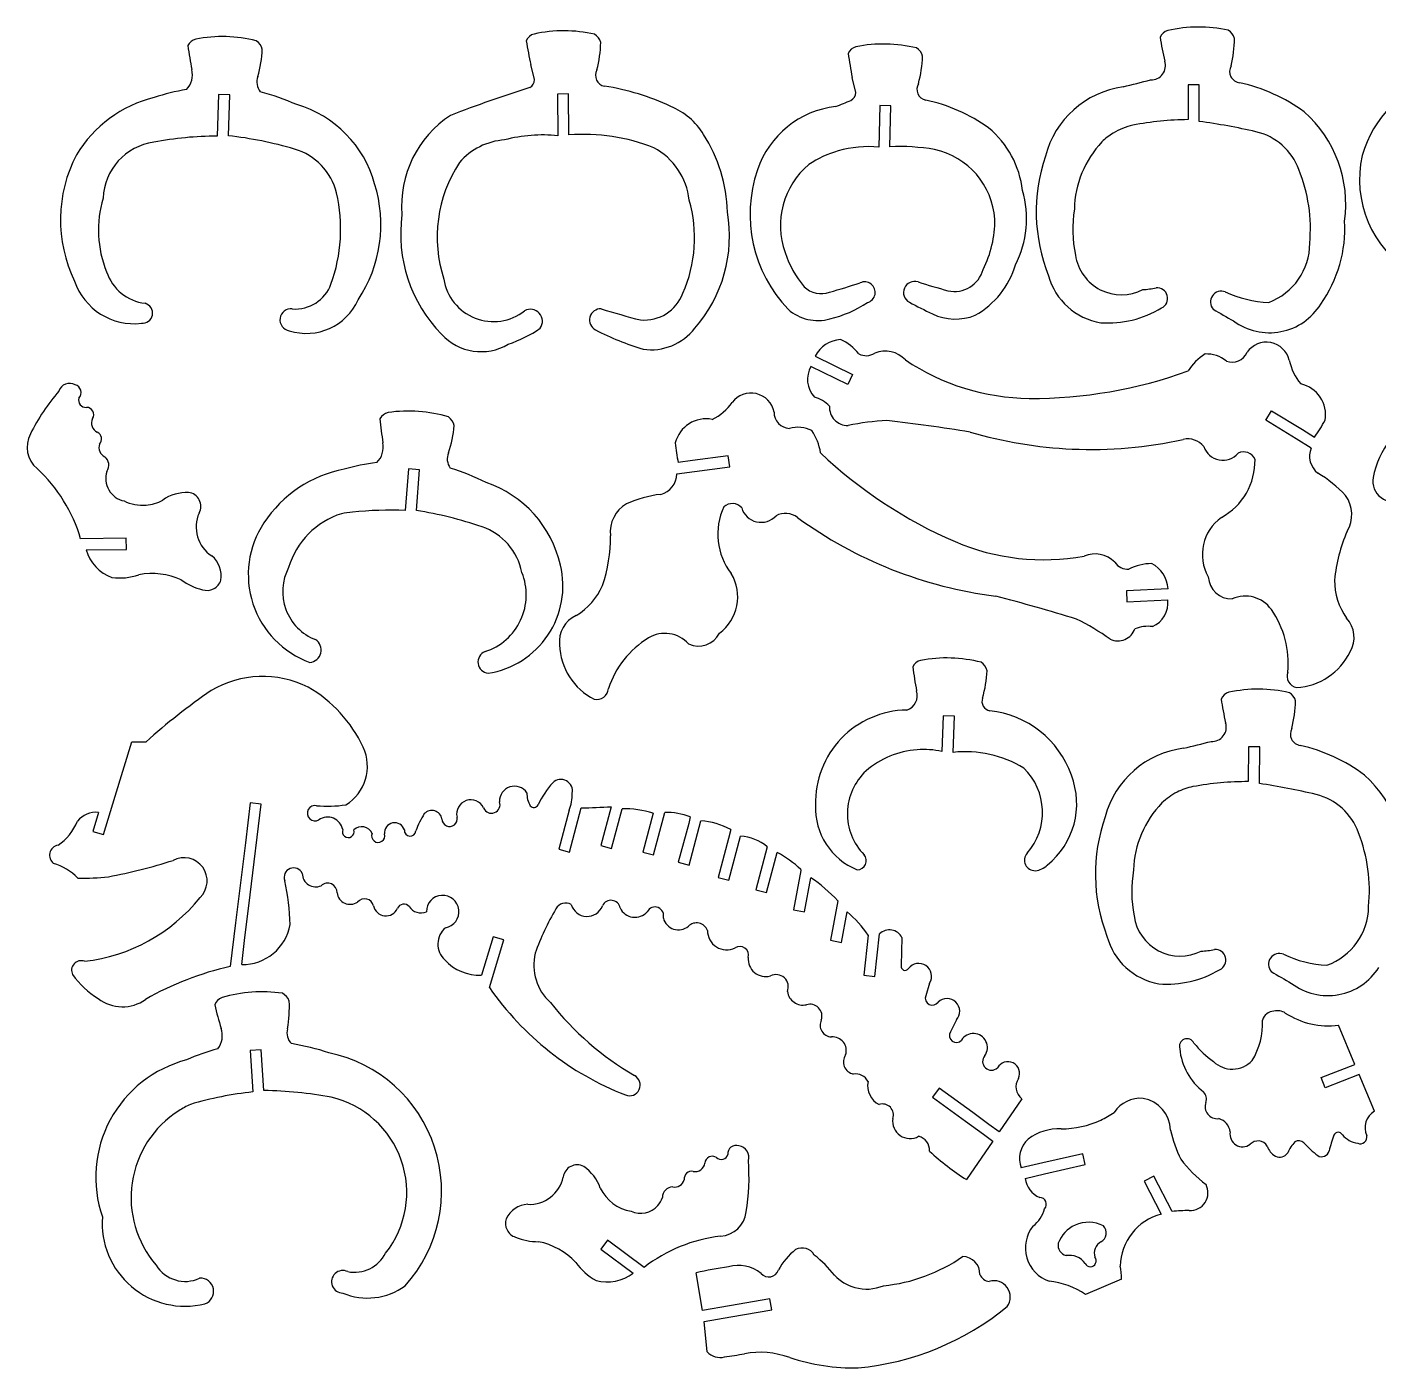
# Model space of a CAD drawing. Extents: x 0 to 235, y 0 to 127.
# Drawn here: x 0 to 127.9, y 0 to 126.8 of the extents above; entities that cross this region are included whole.
import ezdxf

# ---------------------------------------------------------------- set-up
doc = ezdxf.new("R2010")
doc.units = 0
doc.layers.add('WHITE', color=7, linetype='CONTINUOUS')

msp = doc.modelspace()

# ---------------------------------------------------------------- linework, layer by layer
at = {"layer": 'WHITE', "linetype": 'CONTINUOUS'}
for p, q in [((48.00072, 121.858777), (47.643714, 123.2766)), ((78.392914, 120.6461), (78.051866, 122.07444)), ((18.117714, 120.4571), (17.991714, 116.5196)), ((19.167714, 120.4256), (18.117714, 120.4571)), ((19.041718, 116.551366), (19.167714, 120.4256)), ((51.213714, 120.5046), (50.163714, 120.4886)), ((50.163714, 120.4886), (50.205714, 116.5511)), ((51.255773, 116.630276), (51.213714, 120.5046)), ((109.824914, 121.3706), (109.824507, 118.073613)), ((110.874914, 121.3706), (109.824914, 121.3706)), ((110.874914, 117.9056), (110.874914, 121.3706)), ((80.660914, 119.4126), (80.566402, 115.475004)), ((81.710914, 119.3916), (80.660914, 119.4126)), ((81.616414, 115.5171), (81.710914, 119.3916)), ((77.621414, 93.0156), (74.145914, 94.7321)), ((74.555153, 95.703773), (78.083414, 93.9551)), ((78.083414, 93.9551), (77.621414, 93.0156)), ((117.158914, 89.6396), (117.704914, 90.5376)), ((120.041414, 87.8861), (117.158914, 89.6396)), ((117.704914, 90.5376), (120.634414, 88.7526)), ((120.634414, 88.7526), (121.778914, 88.0541)), ((121.469144, 87.014807), (120.041414, 87.8861)), ((62.931914, 85.8231), (61.598084, 85.639454)), ((66.328414, 86.2796), (62.931914, 85.8231)), ((66.464914, 85.2401), (66.328414, 86.2796)), ((36.083214, 85.0406), (35.778717, 81.113763)), ((37.127964, 84.9621), (36.083214, 85.0406)), ((36.828714, 81.0981), (37.127964, 84.9621)), ((61.466914, 84.5631), (63.120914, 84.7886)), ((63.120914, 84.7886), (66.464914, 85.2401)), ((9.386964, 78.4781), (5.066235, 78.436206)), ((9.397464, 77.4231), (9.386964, 78.4781)), ((5.591234, 77.3916), (9.397464, 77.4231)), ((107.924414, 73.6956), (103.986914, 73.5116)), ((103.986914, 73.5116), (104.033914, 72.4616)), ((104.033914, 72.4616), (107.908382, 72.640359)), ((86.661914, 61.6836), (86.541168, 58.313018)), ((87.711914, 61.6466), (86.661914, 61.6836)), ((87.590914, 58.2236), (87.711914, 61.6466)), ((8.321234, 54.0921), (9.922464, 59.2211)), ((9.922464, 59.2211), (11.255662, 59.2209)), ((115.547414, 58.7541), (115.515657, 55.45701)), ((116.597414, 58.7436), (115.547414, 58.7541)), ((116.560414, 55.2786), (116.597414, 58.7436)), ((7.223984, 50.44855), (8.321234, 54.0921)), ((6.761984, 52.5538), (6.215984, 50.75305)), ((21.110214, 53.4411), (20.648214, 49.6663)), ((21.104964, 44.73655), (22.154964, 53.3151)), ((22.154964, 53.3151), (21.110214, 53.4411)), ((51.276714, 52.74805), (50.294964, 49.07305)), ((51.308214, 48.80005), (52.426294, 52.973855)), ((55.250914, 53.0841), (54.269414, 49.4143)), ((55.282414, 49.1413), (56.285002, 52.900275)), ((59.225414, 52.47505), (58.243414, 48.7948)), ((59.256914, 48.52705), (60.327816, 52.532794)), ((62.585414, 51.5143), (61.603414, 47.8393)), ((62.721914, 52.12855), (62.585414, 51.5143)), ((62.616914, 47.5663), (63.729837, 51.745286)), ((6.215984, 50.75305), (7.223984, 50.44855)), ((66.354914, 50.0758), (65.372914, 46.4008)), ((66.559414, 50.92105), (66.354914, 50.0758)), ((66.386414, 46.1278), (67.499071, 50.306786)), ((20.648214, 49.6663), (20.191464, 45.89155)), ((50.294964, 49.07305), (51.308214, 48.80005)), ((54.269414, 49.4143), (55.282414, 49.1413)), ((58.243414, 48.7948), (59.256914, 48.52705)), ((70.019414, 49.2988), (68.932414, 45.2353)), ((69.950914, 44.96755), (70.958867, 48.752746)), ((61.603414, 47.8393), (62.616914, 47.5663)), ((65.372914, 46.4008), (66.386414, 46.1278)), ((73.195414, 47.06755), (72.497414, 43.3243)), ((73.195414, 47.15155), (73.195414, 47.06755)), ((73.531414, 43.1353), (74.135239, 46.374518)), ((20.191464, 45.89155), (19.729464, 42.11155)), ((68.932414, 45.2353), (69.950914, 44.96755)), ((20.579964, 40.44205), (21.104964, 44.73655)), ((76.686914, 44.19055), (75.993914, 40.45255)), ((72.497414, 43.3243), (73.531414, 43.1353)), ((77.027914, 40.2583), (77.563435, 43.15103)), ((19.729464, 42.11155), (19.220213, 37.969244)), ((79.574414, 40.9408), (79.138414, 37.1608)), ((80.183414, 37.04005), (80.645032, 41.066772)), ((20.301714, 38.1478), (20.579964, 40.44205)), ((44.084214, 40.7938), (42.986928, 37.150266)), ((43.732464, 35.9848), (45.092214, 40.4893)), ((45.092214, 40.4893), (44.084214, 40.7938)), ((75.993914, 40.45255), (77.027914, 40.2583)), ((82.755914, 40.70455), (82.687551, 38.053278)), ((79.138414, 37.1608), (80.183414, 37.04005)), ((85.370414, 36.41005), (85.008127, 35.207804)), ((87.911414, 32.91355), (87.344104, 31.795275)), ((125.606414, 28.7188), (124.057709, 32.435741)), ((22.154964, 30.1048), (21.104964, 30.03655)), ((21.104964, 30.03655), (21.367464, 26.1043)), ((22.412226, 26.240761), (22.154964, 30.1048)), ((122.408914, 27.46405), (125.606414, 28.7188)), ((122.797414, 26.48755), (122.408914, 27.46405)), ((126.010414, 27.74755), (122.797414, 26.48755)), ((127.454414, 24.2773), (126.010414, 27.74755)), ((86.262914, 26.46655), (85.643414, 25.61605)), ((85.643414, 25.61605), (88.777414, 23.33755)), ((89.449414, 24.1513), (86.262914, 26.46655)), ((94.090414, 25.45855), (91.948414, 22.32955)), ((88.777414, 23.33755), (90.478414, 22.1038)), ((90.977414, 23.0383), (89.449414, 24.1513)), ((91.948414, 22.32955), (90.977414, 23.0383)), ((90.478414, 22.1038), (91.355414, 21.4633)), ((91.355414, 21.4633), (88.861351, 17.81457)), ((96.085414, 19.3948), (94.032625, 18.927501)), ((99.860414, 20.2663), (96.085414, 19.3948)), ((96.253414, 18.36055), (100.096414, 19.24255)), ((100.096414, 19.24255), (99.860414, 20.2663)), ((94.410914, 17.9353), (96.253414, 18.36055)), ((106.585414, 18.1453), (105.650914, 17.6623)), ((108.312914, 14.81155), (106.585414, 18.1453)), ((105.650914, 17.6623), (107.268123, 14.559507)), ((54.893914, 12.0763), (54.269414, 11.23105)), ((58.369493, 9.509033), (54.893914, 12.0763)), ((54.269414, 11.23105), (57.329914, 8.97355)), ((63.876914, 5.445525), (63.283336, 8.994537)), ((103.508914, 8.4118), (100.127784, 6.952277)), ((70.260914, 6.542775), (66.443914, 5.886525)), ((70.439414, 5.508525), (70.260914, 6.542775)), ((66.443914, 5.886525), (63.876914, 5.445525)), ((66.554414, 4.841775), (70.439414, 5.508525)), ((64.034414, 4.406025), (66.554414, 4.841775)), ((64.333414, 1.518525), (64.034414, 4.406025))]:
    msp.add_line(p, q, dxfattribs=at)
for centre, radius, start, end in [((110.817447, 113.700702), 13.133296, 77.67547, 102.84411), ((16.218764, 124.6216), 1.100495, 103.599, 155.840087), ((18.457285, 112.797494), 13.13345, 75.784291, 100.961405), ((20.954317, 124.3979), 1.34504, 14.798321, 57.221734), ((92.655914, 132.9246), 46.034575, -170.762, -167.902166), ((48.233716, 125.110535), 1.10017, 104.755624, 157.33862), ((50.768102, 113.343501), 13.136, 77.210759, 102.37246), ((52.968553, 125.007316), 1.347, 15.902943, 58.320251), ((42.047514, 125.7251), 12.22146, -13.979, -1.634946), ((108.184805, 125.442705), 1.10072, 105.107353, 157.465859), ((152.554804, 133.566146), 46.035482, -170.36929, -167.506747), ((112.92775, 125.376653), 1.346666, 16.532712, 59.029916), ((101.996914, 126.0131), 12.22445, -13.516185, -1.187), ((60.827828, 131.296071), 46.03585, -172.229805, -169.369975), ((10.048514, 125.3871), 12.223293, -15.368, -3.027862), ((78.675678, 123.895166), 1.104725, 103.993069, 156.430591), ((123.21856, 130.999947), 46.040145, -171.678789, -168.821656), ((81.022914, 112.0941), 13.1358, 76.313027, 101.48), ((83.407983, 123.720845), 1.346679, 14.990796, 57.523786), ((72.497284, 124.597999), 12.222991, -14.798576, -2.479625), ((13.618568, 122.310999), 2.024388, -43.439793, 14.09512), ((54.793826, 122.252949), 1.027951, 149.620482, 260.306443), ((106.353817, 123.170576), 1.32942, -93.377396, 19.188973), ((114.837186, 122.637679), 1.08597, 151.492731, 263.126126), ((23.141914, 121.6231), 1.408505, 158.132667, 220.177), ((47.176664, 121.8381), 0.824307, -63.05821, 1.43738), ((70.133056, 257.539176), 140.4265, -76.181858, -75.085567), ((111.144309, 105.472451), 16.47689, 54.068851, 77.511926), ((136.574185, 111.774177), 10.683639, 105.917258, 164.205793), ((18.308538, 101.388315), 19.7944, 99.362234, 108.467656), ((15.647614, 97.0886), 24.482051, 66.2448, 74.80195), ((85.011914, 2.181155), 124.682978, 107.485, 111.133987), ((51.208774, 98.895427), 22.60325, 64.655763, 81.317999), ((77.56873, 120.64101), 0.8242, -63.917738, 0.353855), ((85.192414, 120.9386), 1.02904, 148.519, 259.368693), ((104.891914, 112.4216), 8.83975, 97.928093, 165.673), ((14.83347, 108.65165), 11.8462, 103.648023, 149.014457), ((22.46686, 109.130796), 10.8031, 15.427221, 73.64019), ((58.416081, 113.286326), 6.5219, 31.328115, 67.762949), ((77.512129, 110.488567), 8.88779, 96.58826, 161.478213), ((58.216904, 166.477384), 50.577, -68.817483, -67.05883), ((81.611775, 104.250342), 16.039426, 54.366205, 77.795353), ((45.665164, 109.9166), 10.234306, 123.225, 184.595949), ((109.990103, 90.128104), 27.946, 90.339513, 101.129236), ((102.579335, 57.070091), 61.3985, 77.144032, 82.234993), ((112.990449, 110.052859), 11.745433, -7.712635, 48.239286), ((18.124064, 83.6236), 32.896266, 90.230516, 100.754263), ((14.952732, 80.032286), 36.747286, 73.637377, 83.611287), ((48.752497, 102.738675), 13.888661, 83.993957, 104.943985), ((52.592017, 98.171715), 18.506864, 68.770663, 94.140509), ((51.843108, 108.925316), 14.4073, 1.640532, 32.551693), ((85.260877, 110.38694), 8.946662, 6.303845, 50.460727), ((105.912213, 111.599249), 6.09235, 121.522707, 134.109349), ((105.914414, 111.6006), 6.09235, 102.499, 121.547), ((114.945703, 111.367673), 5.71055, 20.240777, 76.894303), ((12.744985, 110.449054), 5.545272, 97.869779, 178.027412), ((23.677614, 109.7681), 5.757882, 13.82375, 73.5823), ((45.597264, 109.9631), 6.209151, 93.936838, 139.193), ((56.183932, 109.71795), 6.497124, 6.618, 61.40667), ((79.574564, 105.321353), 10.20165, 106.199027, 123.51763), ((79.575414, 105.3216), 10.20165, 84.4255, 106.204), ((82.454475, 95.278344), 20.2561, 80.370772, 92.37119), ((84.298426, 108.15193), 7.2632, 3.973502, 77.723902), ((108.64262, 109.398288), 9.5827, 136.672433, 178.760048), ((16.437794, 108.596253), 13.27295, 152.376746, 205.859942), ((51.628364, 106.9796), 12.83478, 146.728443, 198.082), ((78.823914, 108.0576), 7.5579, 130.243, 199.736357), ((111.788494, 109.351333), 16.33091, 161.219196, 201.708658), ((136.236414, 112.3851), 10.20445, 166.991402, 239.078), ((81.380502, 109.112355), 12.993189, 161.142722, 223.675549), ((106.401833, 107.74121), 14.9881, -5.222582, 21.948383), ((20.585384, 108.163479), 12.88135, -33.586353, 17.348945), ((85.065836, 108.678448), 9.477618, -27.172438, 16.494047), ((17.162264, 107.6096), 10.410085, 163.07644, 202.189), ((14.516314, 107.7011), 15.148778, -20.027795, 13.136), ((50.127014, 106.8916), 13.011463, -23.72288, 15.9481), ((48.930473, 107.262296), 13.59105, 172.243708, 224.289714), ((53.208264, 107.0631), 13.233204, -41.181, 9.89783), ((110.785414, 107.7111), 11.87535, 170.82, 191.943861), ((81.201914, 108.5671), 10.3427, -26.83, 0.488251), ((112.291414, 107.7811), 12.3578, -35.339448, 3.22617), ((115.380169, 106.367195), 5.94755, -69.657619, 0.093657), ((80.670519, 108.35277), 9.40215, -162.371112, -139.697698), ((103.513474, 105.899198), 4.394015, -171.549298, -62.601747), ((11.675664, 105.0436), 4.371213, -161.797383, -96.617), ((87.709217, 104.646143), 2.822685, -102.293906, -15.349179), ((85.763414, 106.6226), 8.06095, -60.839991, -16.373), ((10.124114, 104.7166), 5.945186, -161.264, -83.326834), ((25.388764, 103.741634), 3.577802, -94.79465, -20.084305), ((44.111114, 103.7096), 4.737687, -171.336763, -51.572), ((52.925602, 182.18674), 83.653, -74.055827, -71.988253), ((79.226591, 101.733603), 0.999123, -74.704975, 115.776477), ((83.940734, 101.72996), 1.044008, 71.145253, 242.215573), ((115.618022, 204.367871), 106.3715, -107.135161, -105.546557), ((102.554871, 104.942759), 6.1592, -164.634675, -99.282361), ((26.425864, 103.2071), 5.349991, -107.622, -23.923335), ((58.357914, 103.0476), 3.935076, -94.802768, -20.696), ((75.111302, 103.904211), 2.29405, -134.617058, -69.754792), ((104.884408, 112.240941), 10.26355, -86.36298, -79.297655), ((106.895578, 101.166948), 0.99455, -65.72264, 96.069477), ((112.958414, 100.8266), 1.028685, 68.39629, 221.886), ((117.898044, 111.663809), 10.88255, -114.777651, -92.371641), ((10.914564, 99.7716), 0.964963, -95.923, 74.528813), ((24.965556, 99.139841), 1.04392, 83.16934, 261.220927), ((47.599754, 98.98745), 1.14778, -34.40619, 118.291811), ((54.253628, 99.125061), 1.0529, 86.875686, 243.010128), ((77.333414, 174.5711), 77.875561, -107.195356, -104.353), ((74.811914, 103.3426), 4.273305, -131.450955, -74.676), ((73.132414, 110.4981), 11.6215, -76.013415, -56.834), ((108.38235, 147.375776), 52.821713, -118.159804, -115.511004), ((102.213506, 108.692061), 9.849461, -93.79622, -58.876826), ((155.378031, 173.548267), 85.169162, -120.467861, -118.9798), ((117.514667, 103.619912), 5.702236, -126.617342, -31.586722), ((87.795914, 104.1456), 4.94022, -115.966256, -67.442), ((42.944914, 101.2211), 5.090069, -137.34, -59.574019), ((40.943864, 109.8096), 13.761569, -70.566, -56.463298), ((66.740414, 123.6116), 28.539429, -117.018, -107.27651), ((59.010608, 101.557644), 5.2511, -98.166626, -37.653422), ((77.065561, 94.476085), 2.794524, 92.49697, 153.939528), ((75.107555, 93.108921), 4.546362, 38.170864, 66.178031), ((79.374135, 97.231247), 1.48404, -117.809815, -56.954164), ((81.165914, 93.5721), 2.607282, 42.888042, 112.137), ((114.202905, 91.549732), 5.171052, 122.551423, 147.848771), ((111.531914, 92.8526), 3.057835, 51.220968, 92.0864), ((113.995914, 96.6581), 1.524032, -111.108, -22.866796), ((117.225914, 94.8061), 2.218234, 13.261989, 145.394), ((76.298305, 93.506408), 2.476915, 150.340386, 222.466431), ((95.009414, 113.0916), 21.384394, -123.92, -90.578589), ((124.525007, 96.437677), 5.2612, -167.678711, -140.392593), ((95.022415, 135.241595), 43.5339, -90.301316, -70.12185), ((18.762005, 79.022441), 20.668148, 139.660698, 153.160669), ((4.033813, 92.050012), 1.084039, 61.775371, 161.097405), ((4.347149, 92.2591), 0.77223, -42.775714, 75.0407), ((68.477414, 89.9966), 2.217185, 10.92291, 143.014), ((119.832414, 90.1626), 2.990111, -10.07258, 77.6563), ((5.550233, 91.528426), 0.66883, 162.041376, 275.771037), ((5.607339, 90.1641), 0.69896, -31.14689, 89.1682), ((62.449081, 94.422932), 5.2619, -63.26494, -35.994112), ((73.573914, 88.6891), 3.270482, 44.5536, 74.077069), ((77.616932, 90.862346), 1.716755, 175.949311, 271.378222), ((7.030329, 89.3651), 0.933685, 152.058, 245.371057), ((34.368482, 89.289151), 1.099971, 100.83369, 153.421622), ((79.224128, 94.010786), 46.034084, -174.728388, -171.872888), ((36.086314, 77.37545), 13.135822, 73.266117, 98.42496), ((39.085664, 88.8586), 1.347175, 11.879749, 54.474), ((64.228914, 86.7891), 2.992725, 78.682091, 166.41), ((72.177413, 90.394978), 1.523225, 179.182427, 267.616754), ((82.440414, 65.9496), 23.684306, 92.6806, 101.648902), ((59.738915, -96.749013), 187.604, 80.964165, 83.390422), ((111.394914, 95.6936), 12.891447, -36.341886, -28.009), ((2.650855, 87.090739), 2.650855, 151.542073, 229.945686), ((6.341586, 87.87197), 0.710675, -43.570893, 65.061577), ((28.239414, 90.3261), 12.22265, -17.929307, -5.588), ((72.906414, 85.9226), 3.05501, 64.219529, 105.032), ((69.946488, 85.794614), 5.16531, 8.559788, 33.87313), ((100.649498, 127.497282), 40.616811, -106.369354, -92.528744), ((7.750034, 87.0541), 0.95186, 159.841, 245.149082), ((31.673869, 87.090509), 2.021035, -46.111259, 11.77568), ((74.176977, 88.47478), 12.894481, -175.630216, -167.297617), ((100.645414, 127.4971), 40.61645, -92.523, -77.599), ((109.793088, 85.948884), 1.926905, 38.809441, 102.747917), ((113.104818, 87.771383), 1.911787, -161.239816, -40.417589), ((123.322914, 86.2306), 2.012823, 157.07, 232.370937), ((135.460785, 82.694569), 8.27965, 141.724135, 169.370366), ((6.746547, 85.396233), 0.99736, -36.384138, 52.768659), ((41.154854, 85.984466), 1.41063, 155.76804, 217.552587), ((105.03729, 118.120768), 43.52985, -133.53459, -113.356403), ((110.030414, 85.8146), 6.121773, -61.254, 1.20935), ((115.072414, 85.4721), 1.177002, 23.6249, 115.789719), ((-8.767736, 74.4256), 14.4036, 16.1674, 47.598086), ((9.633074, 84.143814), 2.185865, 162.40414, 257.956618), ((32.279244, 73.392194), 11.849398, 101.098303, 146.468661), ((35.398006, 65.977874), 19.792896, 96.74017, 105.831506), ((32.586964, 61.8041), 24.48155, 63.715746, 72.2844), ((59.452414, 84.5861), 2.014605, -76.019, -0.65413), ((116.127414, 74.5901), 11.684652, 42.743079, 59.2938), ((39.926264, 73.5431), 10.795, 12.814354, 71.0719), ((129.227948, 83.876284), 1.935825, 169.717527, 296.78182), ((10.928964, 85.5711), 3.97227, -116.171, -85.278), ((10.92582, 85.570839), 3.97227, -85.232488, -61.339485), ((15.156214, 78.7566), 4.060375, 88.214246, 124.936), ((15.113764, 81.4991), 1.326645, -28.453397, 82.6822), ((61.3666, 71.038684), 11.680047, 97.019852, 113.576246), ((122.23607, 80.709862), 3.064735, -30.705727, 36.21627), ((19.241714, 79.5371), 3.24637, 155.817, 237.186529), ((32.038614, 73.5411), 7.61285, 107.44, 163.393), ((34.489064, 48.2492), 32.896938, 96.490854, 98.27043), ((34.442764, 48.24345), 32.89745, 87.6726, 96.4096), ((31.122914, 44.79405), 36.74965, 71.0877, 81.068058), ((58.231914, 79.0956), 3.0619, 120.13036, 187.053), ((71.462716, 78.874172), 6.1222, 155.120589, 217.594898), ((66.705548, 80.583444), 1.17713, 40.635578, 132.606053), ((69.430345, 81.896332), 1.911247, -163.391689, -42.316745), ((71.733295, 78.903188), 1.92445, 53.593774, 117.536776), ((29.772064, 75.0466), 8.8455, 146.430687, 250.014), ((41.164814, 74.1161), 5.7558, 11.3046, 71.047068), ((96.714607, 113.131943), 40.450964, -126.10978, -97.230944), ((115.448175, 76.952784), 4.281363, 125.293443, 209.732414), ((40.839514, 78.6241), 14.35405, -18.748, 0.381352), ((96.165107, 97.829518), 21.3842, -113.086562, -79.734694), ((137.969914, 73.2861), 14.34933, 155.902, 175.046693), ((9.382664, 78.4771), 3.943825, -164.023393, -110.02), ((15.938464, 74.9306), 2.43131, -9.983194, 50.576), ((101.015504, 74.393508), 2.610075, 44.277075, 113.472001), ((29.063841, 73.438461), 4.884535, 152.195152, 248.567502), ((42.325085, 73.973119), 8.361379, -81.184595, 13.586869), ((104.124914, 77.0286), 1.483275, -146.766, -86.000817), ((106.367914, 71.5426), 4.54187, 90.035782, 118.104), ((105.130914, 73.5756), 2.795995, 2.459735, 63.8065), ((8.772592, 80.274231), 5.55219, -97.660144, -71.015953), ((11.821814, 68.4511), 6.6894, 65.5576, 100.709256), ((17.919064, 79.0976), 5.64335, -126.153961, -103.567), ((17.015558, 74.92899), 1.382705, -107.697189, -17.677997), ((41.564414, 73.1291), 5.6551, -71.938, 21.965728), ((62.942077, 72.928221), 4.284319, -53.35916, 31.068137), ((113.956923, 74.970461), 2.230936, -176.3759, -88.93716), ((129.926914, 74.514178), 6.25275, 179.90013, 215.048824), ((48.697564, 76.5026), 6.25255, -58.613, -23.488222), ((44.297064, -108.5329), 187.603, 72.9599, 75.388314), ((115.240032, 69.998933), 3.009125, 35.170882, 114.371655), ((105.446276, 72.383538), 2.475465, -66.098852, 5.954943), ((110.407443, 66.655909), 8.88525, -5.362, 34.842407), ((52.994364, 68.7306), 2.64747, 113.140134, 187.324), ((88.754331, 49.615113), 23.683, 54.658471, 63.632959), ((122.875807, 69.112922), 2.64787, -31.049977, 43.136823), ((60.342914, 66.4771), 3.00783, 41.9499, 121.2103), ((63.515414, 70.5146), 2.232295, -114.775848, -27.307), ((103.176719, 70.492691), 1.718405, -114.880477, -19.619661), ((106.011155, 66.875635), 3.27416, 82.310828, 111.797755), ((26.65443, 67.901081), 1.171076, -85.379996, 57.768781), ((56.321922, 68.576369), 5.956247, -178.236777, -116.658057), ((63.425588, 61.468706), 8.88875, 121.476311, 161.654277), ((43.716464, 66.7676), 1.062795, 112.035653, 264.06), ((84.777133, 65.857534), 1.09975, 103.244896, 155.778836), ((86.975838, 54.023362), 13.135306, 75.578343, 100.752766), ((89.510549, 65.618074), 1.346172, 14.347771, 56.820245), ((119.76766, 70.308613), 5.955584, -87.014189, -25.473129), ((22.296536, 55.808515), 9.600811, 63.53267, 120.602621), ((129.400247, 72.43062), 46.034925, -172.357947, -169.499111), ((78.614246, 66.652288), 12.220587, -15.611252, -3.28665), ((120.303825, 65.452348), 1.11438, 160.431003, 258.301884), ((52.122164, 13.7144), 61.163, 124.579765, 131.925), ((20.250814, 53.3711), 12.71635, 24.861499, 60.1741), ((53.880414, 64.3396), 1.11061, -101.997245, -3.777), ((82.766131, 63.599509), 1.439465, -72.148159, 17.848999), ((116.457414, 51.07325), 13.1336, 77.048735, 102.216), ((91.217818, 63.039353), 0.89464, 158.74903, 260.942305), ((158.398914, 70.5636), 46.03655, -170.889439, -168.032), ((113.956914, 62.8441), 1.101195, 104.652039, 157.011), ((118.701795, 62.724514), 1.344399, 16.041566, 58.663907), ((107.776924, 63.490163), 12.223278, -14.200761, -1.847849), ((83.329414, 53.4791), 8.7512, 90.798829, 181.59), ((90.133953, 53.045489), 9.159056, 19.290166, 84.090312), ((112.099092, 60.593087), 1.333205, -94.122644, 18.549628), ((120.577006, 59.966766), 1.08559, 151.092034, 262.476006), ((77.162914, 195.2971), 140.4245, -76.728, -75.634463), ((116.708414, 42.8408), 16.47665, 53.47738, 76.9286), ((27.945364, 56.8996), 4.2516, -58.670733, 25.3128), ((84.777095, 50.259577), 8.242434, 94.090311, 131.05016), ((84.783914, 50.2594), 8.2431, 77.6913, 94.1375), ((88.759652, 47.692655), 10.5956, 58.670003, 96.332842), ((110.521671, 49.853783), 8.840739, 97.284187, 165.019635), ((83.107518, 52.422996), 5.51685, 132.729467, 224.695688), ((90.226414, 52.55225), 5.8229, -41.554, 46.032798), ((46.106382, 53.608774), 1.419192, 33.725437, 181.903533), ((56.331914, 49.49235), 8.8324, 138.390566, 154.694), ((50.490464, 54.5641), 1.100385, -10.966723, 133.86), ((91.848531, 53.376693), 7.435658, -51.326824, 21.246256), ((115.399914, 27.51125), 27.946, 89.7627, 100.55346), ((107.619414, -5.46895), 61.402, 76.5312, 81.627156), ((118.597342, 47.402657), 11.747563, -8.32109, 47.62936), ((41.971664, 52.40605), 1.336165, 25.136836, 193.373), ((49.376714, 54.2846), 2.092985, 176.929, 211.728275), ((47.150214, 54.3336), 4.42058, -21.018574, 0.274337), ((111.541792, 49.025942), 6.097578, 116.987263, 133.536926), ((111.516414, 49.0157), 6.09525, 101.689, 116.731), ((120.566414, 48.7001), 5.7072, 19.6206, 76.271066), ((6.547484, 50.2651), 2.29872, 84.645804, 140.765), ((27.236764, 52.4765), 0.723545, 77.8344, 300.063886), ((28.417664, 64.9176), 11.7787, -95.008949, -81.513), ((44.178814, 48.21745), 7.8353, 147.450626, 160.753), ((38.277364, 51.7349), 0.99084, 11.29766, 135.204), ((43.930714, 53.2776), 0.80878, -157.922, 20.560047), ((47.944814, 53.4676), 0.449247, -140.838, -26.414439), ((49.513714, 163.8311), 110.8955, -88.495, -87.034468), ((56.324381, 42.79356), 10.106792, 73.319294, 90.223245), ((60.563414, 46.63715), 5.90035, 68.541741, 92.2884), ((80.875914, 52.969), 6.3001, 177.568485, 248.185), ((114.239414, 46.79795), 9.58015, 136.055, 178.167064), ((0.157824, 53.5466), 4.95821, -56.013, -21.628528), ((28.422114, 50.63285), 1.46946, 11.518529, 124.055), ((31.666214, 50.1391), 1.052785, 23.18224, 134.944), ((34.767864, 50.6065), 0.962575, 16.774702, 185.662), ((39.969014, 51.9396), 0.72012, -179.157, 12.625908), ((63.316414, 45.0564), 6.70165, 61.058539, 86.4632), ((117.384914, 46.7151), 16.33055, 160.601753, 201.101), ((30.385164, 50.72685), 0.559905, 159.134, 376.327257), ((33.214864, 50.3331), 0.621295, 159.219, 376.690076), ((36.235464, 50.8423), 0.547615, 175.601, 355.599973), ((67.094233, 45.639645), 4.684666, 51.360657, 85.042455), ((111.982414, 45.16195), 14.9876, -5.831, 21.34226), ((3.077039, 48.491877), 0.955019, 98.887836, 233.538651), ((66.019414, 39.4912), 10.4964, 46.869824, 61.9277), ((95.345414, 48.038), 1.002445, 139.441275, 271.779), ((0.760774, 42.2063), 5.78795, 45.6196, 72.414507), ((-0.766561, 92.8161), 47.1143, -79.645246, -71.981), ((14.831614, 46.06425), 2.20103, -45.867, 117.730131), ((78.508914, 47.9922), 0.872565, -88.304619, 39.1222), ((95.266914, 48.7005), 1.66811, -86.231981, -42.595), ((5.435549, 65.201139), 18.868528, -91.902989, -83.101516), ((25.211464, 46.4064), 0.89512, 23.1117, 200.989337), ((2.026479, 41.2086), 22.87525, 1.814829, 12.3104), ((27.300614, 46.76785), 1.265925, -179.543178, -65.791), ((65.135406, 33.27678), 15.89175, 43.373939, 55.505922), ((116.366365, 45.082761), 11.8755, 170.198587, 191.318518), ((28.437014, 44.97905), 0.88504, -2.445, 134.22546), ((30.560864, 45.10375), 1.25024, -172.533732, -55.793), ((3.5738, 54.7686), 16.41205, -83.474, -38.800816), ((31.925814, 43.5184), 0.861625, 13.0387, 140.212333), ((33.940314, 43.96485), 1.201835, -167.893373, -23.975), ((35.640914, 43.21385), 0.657205, 39.744, 156.444556), ((37.257064, 44.3802), 1.338165, -146.109922, -67.288), ((39.312714, 43.1609), 1.53906, -80.208, 180.562149), ((50.934064, 42.94065), 1.03471, 59.0787, 151.820634), ((52.971264, 44.2798), 1.571805, -163.306058, -21.147), ((55.235914, 43.36095), 0.87277, 9.70234, 156.227833), ((57.498914, 44.18515), 1.557505, -154.23265, -41.603), ((59.396914, 42.7789), 0.8224, -16.359, 153.095747), ((120.94511, 43.69307), 5.9476, -70.251002, -0.518082), ((70.780414, 31.17575), 24.10525, 149.447, 160.49555), ((61.610374, 42.914458), 1.470922, -165.544198, -50.098729), ((69.337902, 33.647066), 12.569198, 35.470686, 49.124322), ((109.073914, 43.3506), 4.393055, -172.169, -63.218794), ((20.347264, 42.76635), 4.618785, -90.565056, -10.394), ((40.897514, 40.0912), 2.04022, 130.427592, 227.207), ((63.325532, 40.992941), 1.10652, 20.864508, 134.213266), ((66.161417, 41.354979), 1.80221, 178.98072, 296.617092), ((81.567581, 40.111217), 1.328225, 26.53287, 133.993182), ((67.415486, 39.051002), 0.82426, -15.91319, 122.810303), ((108.107414, 42.4062), 6.1615, -165.2348, -99.904), ((5.118099, 37.616465), 0.905252, 69.231413, 206.820754), ((42.826664, 41.6695), 4.522075, -137.148382, -87.969), ((52.730514, 38.12835), 4.798775, 166.802, 227.722), ((69.877914, 38.69885), 1.674465, 175.679323, 285.077), ((110.537914, 49.6819), 10.2661, -87.122, -80.041706), ((112.408414, 38.5809), 0.994175, -66.375957, 95.4936), ((118.462414, 38.176), 1.02912, 67.900949, 221.3), ((123.509914, 48.9632), 10.8821, -115.357, -92.924003), ((10.754264, 41.6999), 7.8551, -145.121138, -120.769), ((25.364364, 10.23415), 28.4075, 102.491, 119.875774), ((70.843338, 36.047568), 1.162265, -22.849256, 117.122299), ((83.053534, 37.981051), 0.373042, 168.836121, 326.474405), ((84.337398, 37.048349), 1.214309, -31.711842, 143.243119), ((107.808414, 46.15395), 9.84685, -94.431068, -59.495), ((161.659975, 110.438454), 85.169892, -121.082414, -119.592795), ((123.046414, 40.9245), 5.70465, -127.163254, -32.192), ((66.774601, 51.928831), 28.020567, -145.318662, -111.291555), ((9.030914, 37.89575), 3.73392, -127.928322, -54.221), ((18.797614, 33.98715), 1.100828, 108.781, 161.213401), ((22.214314, 22.44515), 13.137017, 81.5269, 106.681887), ((23.536214, 34.236), 1.350363, 20.5063, 62.96535), ((12.589564, 34.1486), 12.224273, -9.723, 2.627714), ((71.545914, 51.8825), 28.024571, -141.867395, -120.207866), ((73.396429, 35.820801), 1.498945, -171.384364, -77.521742), ((85.621262, 34.967936), 0.658385, 158.633803, 326.988668), ((87.004468, 33.722531), 1.21532, -41.732419, 133.146026), ((62.514914, 45.10895), 46.036347, -166.474, -163.6127), ((74.060914, 33.2817), 1.128195, -19.048, 107.571938), ((117.958414, 32.61535), 1.133045, 90.8658, 165.841), ((118.277414, 32.441), 1.349785, 56.747, 104.41941), ((123.051914, 39.73275), 7.366, -123.209245, -82.152), ((16.448614, 31.43025), 2.021603, -37.887736, 19.9717), ((25.992764, 31.6901), 1.410683, 163.781434, 225.597), ((76.140021, 32.432275), 1.12121, 154.583003, 267.358063), ((110.343914, 32.5443), 6.525174, -32.165053, 3.058975), ((76.198414, 30.0206), 1.29641, -18.649, 94.870939), ((87.901414, 31.44815), 0.656575, 148.083, 317.254794), ((89.513414, 30.31405), 1.32306, -35.64256, 148.644), ((109.723377, 30.409828), 0.729255, 26.461178, 197.208061), ((117.071914, 35.94085), 8.48155, -142.133975, -124.86), ((23.170114, 11.0742), 19.789979, 105.012, 114.102531), ((20.969364, 6.53731), 24.480018, 71.9363, 80.50952), ((25.861914, 16.7369), 13.349397, -42.192, 78.339476), ((78.388641, 28.943628), 1.167912, 145.446046, 258.293399), ((91.225191, 28.999502), 0.83702, 139.50572, 312.54045), ((114.922914, 30.77605), 5.9248, -174.363, -127.952224), ((17.965814, 18.0409), 11.464787, 104.535, 199.05934), ((92.768608, 27.857775), 1.109567, -25.504288, 151.759937), ((114.001914, 30.81875), 2.55674, -134.055229, -43.138), ((56.985795, 26.759174), 1.014594, -112.352388, 63.04534), ((78.368414, 26.4972), 1.32078, 26.2225, 99.445568), ((81.464946, 26.670397), 1.955236, 167.883624, 243.684083), ((94.988414, 26.59565), 1.449015, 147.227, 231.700852), ((24.768314, -6.6192), 32.899745, 95.933269, 106.452), ((21.951414, -10.5041), 36.747784, 79.306758, 89.2815), ((26.670164, 16.6013), 9.24583, -38.358429, 76.873), ((110.602545, 25.430525), 0.954858, -19.149977, 44.876868), ((19.587514, 16.10695), 9.74735, 122.478, 220.824), ((19.592214, 16.10785), 9.749101, 115.138559, 122.504142), ((80.923914, 23.9515), 1.01969, -20.478, 108.630339), ((105.298914, 22.55515), 2.952825, 84.685106, 146.671), ((105.010407, 22.382542), 3.163083, 2.273265, 79.765147), ((112.570414, 24.71815), 1.138135, 159.47, 277.430983), ((83.525871, 23.364493), 1.662727, 172.039529, 298.948414), ((97.796414, 31.49595), 8.8829, -89.896, -64.962), ((97.798685, 31.49701), 8.8829, -64.978163, -55.486479), ((112.354398, 22.183811), 1.451898, 5.759679, 75.512589), ((128.346414, 22.72155), 1.793285, 119.828101, 204.873), ((84.004914, 20.58165), 1.367265, -3.097, 76.216325), ((97.638414, 17.60425), 5.0118, 88.009002, 126.128), ((119.02804, 24.717833), 11.07965, -168.495254, -153.279339), ((114.969914, 22.1089), 1.19155, 169.33, 307.122186), ((137.953611, 16.842073), 15.246459, 160.168448, 166.007149), ((124.027334, 21.836239), 0.452574, 29.89058, 156.800207), ((126.161414, 23.46425), 2.236175, -141.158, -97.659713), ((126.099819, 21.835687), 0.63347, -111.918443, 11.989478), ((67.060229, 20.278421), 0.773885, 69.074215, 186.744455), ((67.189414, 19.92505), 1.086235, -16.86, 82.210904), ((101.471414, 37.7702), 23.60595, -133.006685, -122.289), ((96.389994, 19.804524), 2.515225, 132.723816, 200.406938), ((116.431284, 20.444765), 1.029912, 31.330491, 136.109569), ((118.853414, 21.44365), 1.610495, -163.279, -119.009777), ((122.183614, 19.164103), 3.170529, 135.545712, 158.029754), ((120.288804, 20.770303), 0.716225, 47.134864, 120.949629), ((130.537914, 30.4703), 13.39685, -136.775, -129.159457), ((122.450914, 20.71255), 0.732095, -120.616, -14.54532), ((52.026864, 17.8877), 1.323288, 61.2823, 172.463883), ((63.189914, 19.51085), 0.932522, -101.414138, -8.127), ((64.811414, 19.3213), 0.700712, 54.7618, 175.275029), ((65.657541, 20.392438), 0.66644, -131.532055, -17.906192), ((47.622714, 18.02435), 20.667139, -9.105, 4.400276), ((118.263693, 26.4852), 11.3555, -143.533118, -126.46211), ((118.484026, 20.838993), 0.90299, -117.117982, -32.766647), ((47.533764, 18.72295), 3.249322, -93.061289, -11.75), ((50.388914, 15.68905), 4.056409, 19.1021, 55.906453), ((62.874266, 17.898828), 0.71015, 79.361378, 187.673112), ((96.609461, 18.182785), 2.212432, -173.577389, -111.850122), ((57.80435, 18.732084), 3.971942, -154.410694, -99.68876), ((61.094551, 16.129403), 0.997615, 91.21996, 180.308414), ((61.253414, 18.0623), 0.952687, -100.897202, -15.73), ((110.017414, 16.5784), 1.686035, -93.52104, 27.3321), ((47.507064, 13.05265), 2.430092, 93.464, 153.983881), ((58.025781, 16.812187), 2.184832, -114.035648, -41.743879), ((58.023414, 16.8069), 2.183085, -41.599, -18.228), ((95.776414, 15.4921), 0.63727, -42.259, 89.134697), ((14.953214, 13.687), 7.847489, 175.541, 283.769044), ((46.635714, 13.6828), 1.382939, 161.634, 251.63561), ((65.39916, 15.100218), 2.65305, -85.804324, -7.500888), ((93.381075, 15.802898), 2.96079, -53.41282, -14.460602), ((108.618914, 9.52145), 5.216, 105.009, 178.752523), ((110.308414, -7.9298), 22.8287, 90.9903, 95.014726), ((97.79176, 11.360852), 3.356156, 142.034191, 250.533363), ((100.394763, 10.742959), 3.041695, 114.558226, 159.809876), ((100.394414, 10.7428), 3.041695, 62.3046, 114.551), ((101.114914, 12.77415), 0.95835, -61.175, 43.67548), ((48.349264, 17.5884), 5.643419, -112.386, -89.754163), ((47.034514, 5.387895), 6.692361, 43.345211, 78.4589), ((67.215914, -1.85715), 14.403124, 96.468649, 127.894), ((98.542414, 11.6095), 1.019055, 169.64, 255.689562), ((102.186414, 10.85925), 1.23593, 119.54331, 197.857), ((30.953314, 12.3857), 3.334576, -100.78685, -27.16), ((76.618914, 6.23344), 6.32485, 128.264445, 151.334), ((73.311002, 10.012899), 1.333824, 29.99763, 117.170369), ((66.816914, 1.093265), 12.26425, 38.744045, 51.413), ((79.523823, 23.327739), 15.6176, -84.510505, -54.944084), ((88.443915, 8.850673), 1.693372, -0.283984, 88.298655), ((98.618414, 8.90425), 1.74878, 33.570021, 100.807), ((100.567414, 10.13795), 0.559535, -151.534, 37.718044), ((14.958764, 11.39855), 3.211821, -148.80001, -64.88), ((29.867264, 8.14945), 1.065922, 64.3164, 269.998597), ((56.447764, 13.173715), 5.55515, -144.925292, -118.256361), ((54.893215, 12.076498), 3.945351, -105.816835, -51.857976), ((70.097414, -19.51305), 29.31065, 97.356698, 103.443), ((67.300914, 6.322055), 3.37273, 50.827885, 106.477), ((70.153414, 9.58205), 0.9684, -138.216, -18.955139), ((99.503458, 8.684688), 4.014742, -3.897491, 13.692295), ((16.400664, 7.242625), 1.250349, -70.357, 93.596641), ((32.204614, 12.60665), 5.99734, -112.938, -53.731909), ((79.410414, 11.6203), 4.159305, -136.719, -105.578), ((79.413914, 11.61965), 4.15962, -105.626843, -67.318848), ((91.088414, 9.1986), 1.0157, -159.463, -94.497097), ((91.451597, 6.703469), 1.547283, -35.609312, 106.630157), ((95.886414, 0.594295), 7.64285, 56.293, 84.090581), ((76.109914, 26.11515), 26.2326, -84.5466, -50.744), ((65.571414, 2.721031), 1.725975, -135.833234, -76.783), ((60.030914, 43.763), 43.1325, -82.090885, -79.554), ((69.332414, -6.5403), 8.0235, 69.5548, 100.638167), ((78.374414, 20.39715), 20.39715, -107.811823, -89.358)]:
    msp.add_arc(centre, radius, start, end, dxfattribs=at)

doc.saveas('drawing.dxf')
